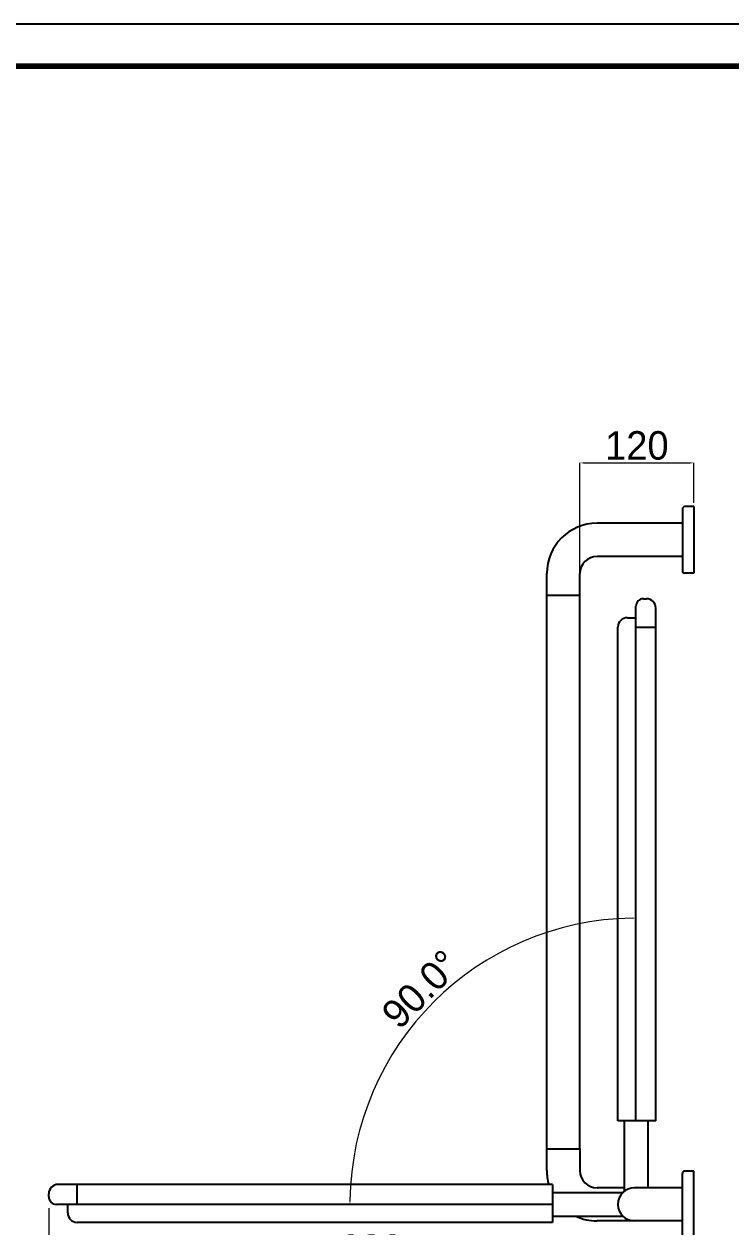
# Model space of a CAD drawing. Extents: x 0 to 2604, y 0 to 1908.
# Drawn here: x 1114 to 1859, y 641 to 1908 of the extents above; entities that cross this region are included whole.
import ezdxf

# ---------------------------------------------------------------- set-up
doc = ezdxf.new("R2010")
doc.units = 0
doc.header["$LTSCALE"] = 10
doc.header["$MEASUREMENT"] = 0
doc.header["$PDMODE"] = 3
doc.header["$PDSIZE"] = -10
doc.layers.get('0').update_dxf_attribs({"linetype": 'CONTINUOUS'})
doc.layers.get('DEFPOINTS').update_dxf_attribs({"linetype": 'CONTINUOUS'})
doc.styles.add('Daelim Dimension', font='')
doc.styles.get('Daelim Dimension').set_extended_font_data('나눔고딕')
doc.dimstyles.new('DEFAULT', dxfattribs={"dimscale": 2, "dimtxt": 2, "dimasz": 2, "dimexe": 0, "dimexo": 2, "dimgap": 1, "dimtad": 1, "dimdec": 0, "dimzin": 9, "dimdsep": 46, "dimtxsty": 'Daelim Dimension', "dimcen": 0.5, "dimclrd": 5, "dimclre": 5, "dimclrt": 256, "dimadec": 1, "dimazin": 0, "dimtfac": 1, "dimtdec": 0, "dimtix": 1, "dimtmove": 0, "dimatfit": 3, "dimfxl": 1, "dimtolj": 1, "dimtzin": 1, "dimlwd": 9, "dimlwe": 9, "dimarcsym": 0})

# ---------------------------------------------------------------- blocks, each defined once
blk = doc.blocks.new('*D1')
at = {"color": 5, "lineweight": 9, "transparency": 16777216}
for p, q in [((1139.6, 660.6), (1139.6, 599.1)), ((1819.6, 616.5), (1819.6, 599.1)), ((1815.6, 599.1), (1143.6, 599.1))]:
    blk.add_line(p, q, dxfattribs=at)
at = {"color": 5, "transparency": 16777216}
for points in [[(1143.6, 599.8), (1143.6, 598.5), (1139.6, 599.1)], [(1815.6, 599.8), (1815.6, 598.5), (1819.6, 599.1)]]:
    blk.add_solid(points, dxfattribs=at)
at = {"layer": 'DEFPOINTS', "color": 0, "transparency": 16777216}
for p in [(1139.6, 664.6), (1819.6, 620.5), (1139.6, 599.1)]:
    blk.add_point(p, dxfattribs=at)
at = {"color": 7, "transparency": 16777216, "insert": (1479.6, 617.5), "char_height": 30, "attachment_point": 5, "style": 'Daelim Dimension'}
blk.add_mtext('\\A1;680', dxfattribs=at)
blk = doc.blocks.new('*D3')
at = {"color": 5, "lineweight": 9, "transparency": 16777216}
for p, q in [((1699.6, 1310.1), (1699.6, 1445.7)), ((1703.6, 1445.7), (1815.6, 1445.7)), ((1819.6, 1403.6), (1819.6, 1445.7))]:
    blk.add_line(p, q, dxfattribs=at)
at = {"color": 5, "transparency": 16777216}
for points in [[(1703.6, 1446.3), (1703.6, 1445), (1699.6, 1445.7)], [(1815.6, 1446.3), (1815.6, 1445), (1819.6, 1445.7)]]:
    blk.add_solid(points, dxfattribs=at)
at = {"layer": 'DEFPOINTS', "color": 0, "transparency": 16777216}
for p in [(1819.6, 1445.7), (1819.6, 1399.6), (1699.6, 1306.1)]:
    blk.add_point(p, dxfattribs=at)
at = {"color": 7, "transparency": 16777216, "insert": (1759.6, 1463.9), "char_height": 30, "attachment_point": 5, "style": 'Daelim Dimension'}
blk.add_mtext('\\A1;120', dxfattribs=at)
blk = doc.blocks.new('*D5')
at = {"color": 5, "lineweight": 9, "transparency": 16777216}
blk.add_arc((1758.6, 664.6), 301.5, 90.7601, 179.2399, dxfattribs=at)
at = {"color": 5, "transparency": 16777216}
for points in [[(1754.6, 966.7), (1754.6, 965.4), (1758.6, 966.1)], [(1457.8, 668.6), (1456.4, 668.6), (1457.1, 664.6)]]:
    blk.add_solid(points, dxfattribs=at)
at = {"layer": 'DEFPOINTS', "color": 0, "transparency": 16777216}
for p in [(1758.6, 1294.6), (1607.8, 925.7), (1758.6, 752.6), (1147.6, 664.6), (1670.6, 664.6)]:
    blk.add_point(p, dxfattribs=at)
at = {"color": 7, "transparency": 16777216, "insert": (1531.9, 891.3), "char_height": 30, "attachment_point": 5, "rotation": 45, "style": 'Daelim Dimension'}
blk.add_mtext('\\A1;90.0°', dxfattribs=at)

msp = doc.modelspace()

# ---------------------------------------------------------------- linework, layer by layer
at = {"color": 7}
for p, q in [((1807.6, 1397.1), (1807.6, 1332.1)), ((1819.6, 1399.6), (1810.1, 1399.6)), ((1819.6, 1399.6), (1819.6, 1329.6)), ((1807.6, 1382.1), (1717.6, 1382.1)), ((1807.6, 1347.1), (1717.6, 1347.1)), ((1664.6, 1306.1), (1664.6, 1329.1)), ((1699.6, 1306.1), (1699.6, 1329.1)), ((1819.6, 1329.6), (1810.1, 1329.6)), ((1699.6, 1306.1), (1664.6, 1306.1)), ((1758.6, 752.6), (1758.6, 1294.6)), ((1766.6, 1302.6), (1769.6, 1302.6)), ((1779.6, 752.6), (1779.6, 1292.6)), ((1749.6, 1282.6), (1758.6, 1282.6)), ((1739.6, 752.6), (1739.6, 1272.6)), ((1758.6, 1272.6), (1779.6, 1272.6)), ((1779.6, 752.6), (1739.6, 752.6)), ((1746.1, 752.6), (1746.1, 678.2)), ((1771.1, 752.6), (1771.1, 682.1)), ((1664.6, 723.1), (1699.6, 723.1)), ((1664.6, 700.1), (1664.6, 723.1)), ((1699.6, 723.1), (1699.6, 700.1)), ((1807.6, 632.1), (1807.6, 697.1)), ((1819.6, 699.6), (1810.1, 699.6)), ((1819.6, 629.6), (1819.6, 699.6)), ((1670.6, 677.1), (1744.8, 677.1)), ((1746.1, 682.1), (1717.6, 682.1)), ((1807.6, 682.1), (1757.1, 682.1)), ((1670.6, 652.1), (1744.8, 652.1)), ((1807.6, 647.1), (1717.6, 647.1)), ((1807.6, 647.1), (1757.1, 647.1))]:
    msp.add_line(p, q, dxfattribs=at)
for p, q in [((1664.6, 723.1), (1664.6, 1306.1)), ((1699.6, 723.1), (1699.6, 1306.1))]:
    msp.add_line(p, q)
at = {"color": 2}
for p, q in [((1670.6, 685.6), (1149.6, 685.6)), ((1169.6, 664.6), (1169.6, 685.6)), ((1670.6, 685.6), (1670.6, 645.6)), ((1139.6, 672.6), (1139.6, 675.6)), ((1670.6, 664.6), (1147.6, 664.6)), ((1670.6, 664.6), (1147.6, 664.6)), ((1159.6, 655.6), (1159.6, 664.6)), ((1670.6, 645.6), (1169.6, 645.6))]:
    msp.add_line(p, q, dxfattribs=at)
at = {"ltscale": 0.5}
msp.add_lwpolyline([(0, 0), (2604, 0), (2604, 1908), (0, 1908)], close=True, dxfattribs=at)
at = {"color": 5, "linetype": 'ByBlock', "lineweight": 200, "const_width": 6}
msp.add_lwpolyline([(41.9, 81.7), (2561.9, 81.7), (2561.9, 1863.7), (41.9, 1863.7)], close=True, dxfattribs=at)
at = {"color": 7}
for centre, radius, start, end in [((1810.1, 1397.1), 2.5, 90, 180), ((1717.6, 1329.1), 53, 90, 180), ((1717.6, 1329.1), 18, 90, 180), ((1810.1, 1332.1), 2.5, 180, 270), ((1766.6, 1294.6), 8, 90, 180), ((1769.6, 1292.6), 10, 0, 90), ((1749.6, 1272.6), 10, 90, 180), ((1717.6, 700.1), 53, 180, 195.8794), ((1717.6, 700.1), 18, 180, 270), ((1810.1, 697.1), 2.5, 90, 180), ((1757.1, 664.6), 17.5, 90, 270), ((1717.6, 700.1), 53, 244.9124, 270)]:
    msp.add_arc(centre, radius, start, end, dxfattribs=at)
at = {"color": 2}
for centre, radius, start, end in [((1149.6, 675.6), 10, 90, 180), ((1147.6, 672.6), 8, 180, 270), ((1169.6, 655.6), 10, 180, 270)]:
    msp.add_arc(centre, radius, start, end, dxfattribs=at)

# ---------------------------------------------------------------- dimensions: what is measured, and where the dimension line sits
dim = msp.add_linear_dim(base=(1819.6, 1445.7), p1=(1699.6, 1306.1), p2=(1819.6, 1399.6), text='120', dimstyle='DEFAULT', override={"dimtxt": 15, "dimclrd": 5, "dimclre": 5, "dimclrt": 7})
dim.commit()
dim.dimension.update_dxf_attribs({"geometry": '*D3', "text_midpoint": (1759.6, 1463.9)})
dim = msp.add_angular_dim_2l(base=(1607.8, 925.7), line1=((1670.6, 664.6), (1147.6, 664.6)), line2=((1758.6, 752.6), (1758.6, 1294.6)), dimstyle='DEFAULT', override={"dimtxt": 15, "dimclrd": 5, "dimclre": 5, "dimclrt": 7})
dim.commit()
dim.dimension.update_dxf_attribs({"geometry": '*D5', "text_midpoint": (1531.9, 891.3)})
dim = msp.add_linear_dim(base=(1139.6, 599.1), p1=(1819.6, 620.5), p2=(1139.6, 664.6), dimstyle='DEFAULT', override={"dimtxt": 15, "dimclrd": 5, "dimclre": 5, "dimclrt": 7})
dim.commit()
dim.dimension.update_dxf_attribs({"geometry": '*D1', "text_midpoint": (1479.6, 617.5)})

doc.saveas('drawing.dxf')
